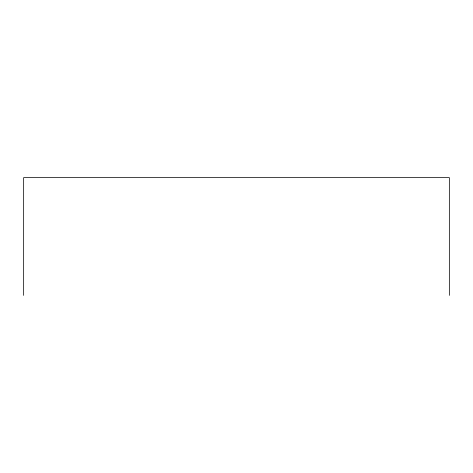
<?xml version="1.0" encoding="UTF-8"?>
<svg xmlns="http://www.w3.org/2000/svg" width="473" height="473" viewBox="0 0 473 473"><rect width="100%" height="100%" fill="white"/><g stroke="black" fill="none" stroke-linecap="round" stroke-linejoin="round"><path stroke-width="0.71" d="M449.35 295.389L449.35 177.612L23.65 177.612L23.65 295.389"/></g></svg>
